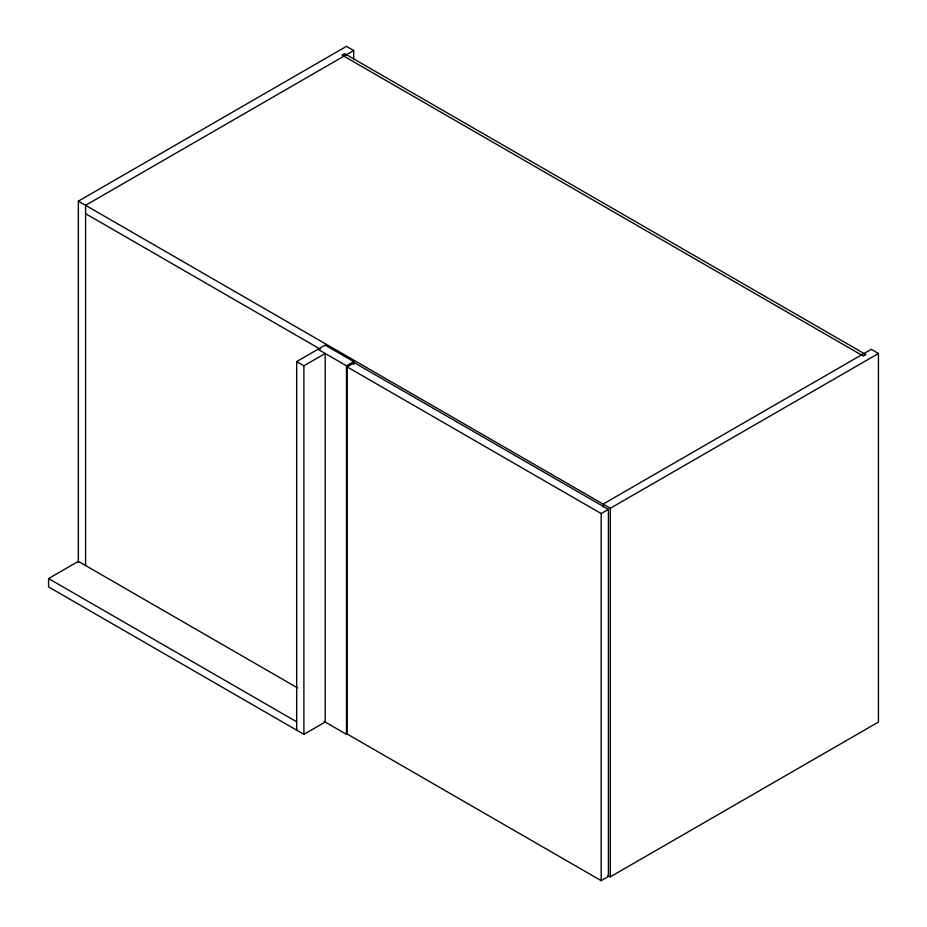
<?xml version="1.0" encoding="UTF-8"?>
<svg xmlns="http://www.w3.org/2000/svg" width="927" height="927" viewBox="0 0 927 927"><rect width="100%" height="100%" fill="white"/><g stroke="black" fill="none" stroke-linecap="round" stroke-linejoin="round"><path stroke-width="1.39" d="M78.355 562.48L78.355 201.147L346.466 46.35L353.697 50.521L353.697 59.201M353.697 50.521L85.585 205.319L85.585 565.528M296.675 730.152L296.675 361.588L325.192 345.134L353.697 361.588L353.697 364.485M296.675 361.588L303.905 365.771L325.192 353.488L325.192 722.052L303.905 734.335L48.563 586.907L48.563 578.552L78.355 561.356L297.637 687.961M317.949 349.305L346.466 365.771L353.697 361.588M347.104 366.872L354.334 362.7L608.413 509.387L608.413 876.478L601.171 880.65L347.104 733.964L347.104 366.872L601.171 513.558L608.413 509.387M78.355 201.147L610.325 508.274L878.437 353.488L878.437 722.052L610.325 876.838L607.915 875.447M878.437 353.488L871.206 349.305L603.095 504.103L603.095 506.988M85.585 213.673L320.221 349.143M324.149 721.449L346.466 734.335L346.466 365.771M48.563 578.552L296.675 721.797M610.325 508.274L610.325 876.838M601.171 513.558L601.171 880.65M303.905 365.771L303.905 734.335M344.554 53.604L341.993 55.075L863.327 356.061L865.888 354.589L344.554 53.604"/></g></svg>
